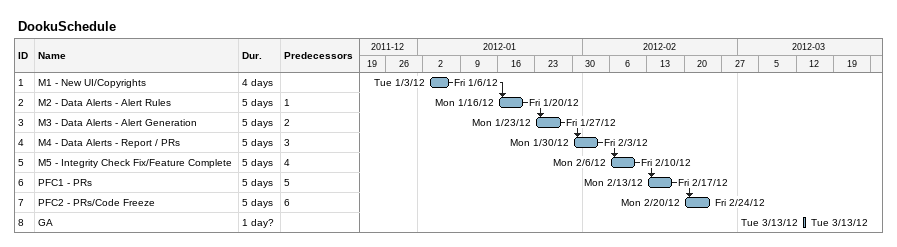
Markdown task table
DookuSchedule

| ID | Task | Duration | Start | Finish | Predecessors |
|---|---|---|---|---|---|
| 1 | M1 - New UI/Copyrights | 4d | 2012-01-03 | 2012-01-06 |  |
| 2 | M2 - Data Alerts - Alert Rules | 5d | 2012-01-16 | 2012-01-20 | 1 |
| 3 | M3 - Data Alerts - Alert Generation | 5d | 2012-01-23 | 2012-01-27 | 2 |
| 4 | M4 - Data Alerts - Report / PRs | 5d | 2012-01-30 | 2012-02-03 | 3 |
| 5 | M5 - Integrity Check Fix/Feature Complete | 5d | 2012-02-06 | 2012-02-10 | 4 |
| 6 | PFC1 - PRs | 5d | 2012-02-13 | 2012-02-17 | 5 |
| 7 | PFC2 - PRs/Code Freeze | 5d | 2012-02-20 | 2012-02-24 | 6 |
| 8 | GA | 1d? | 2012-03-13 | 2012-03-13 |  |
